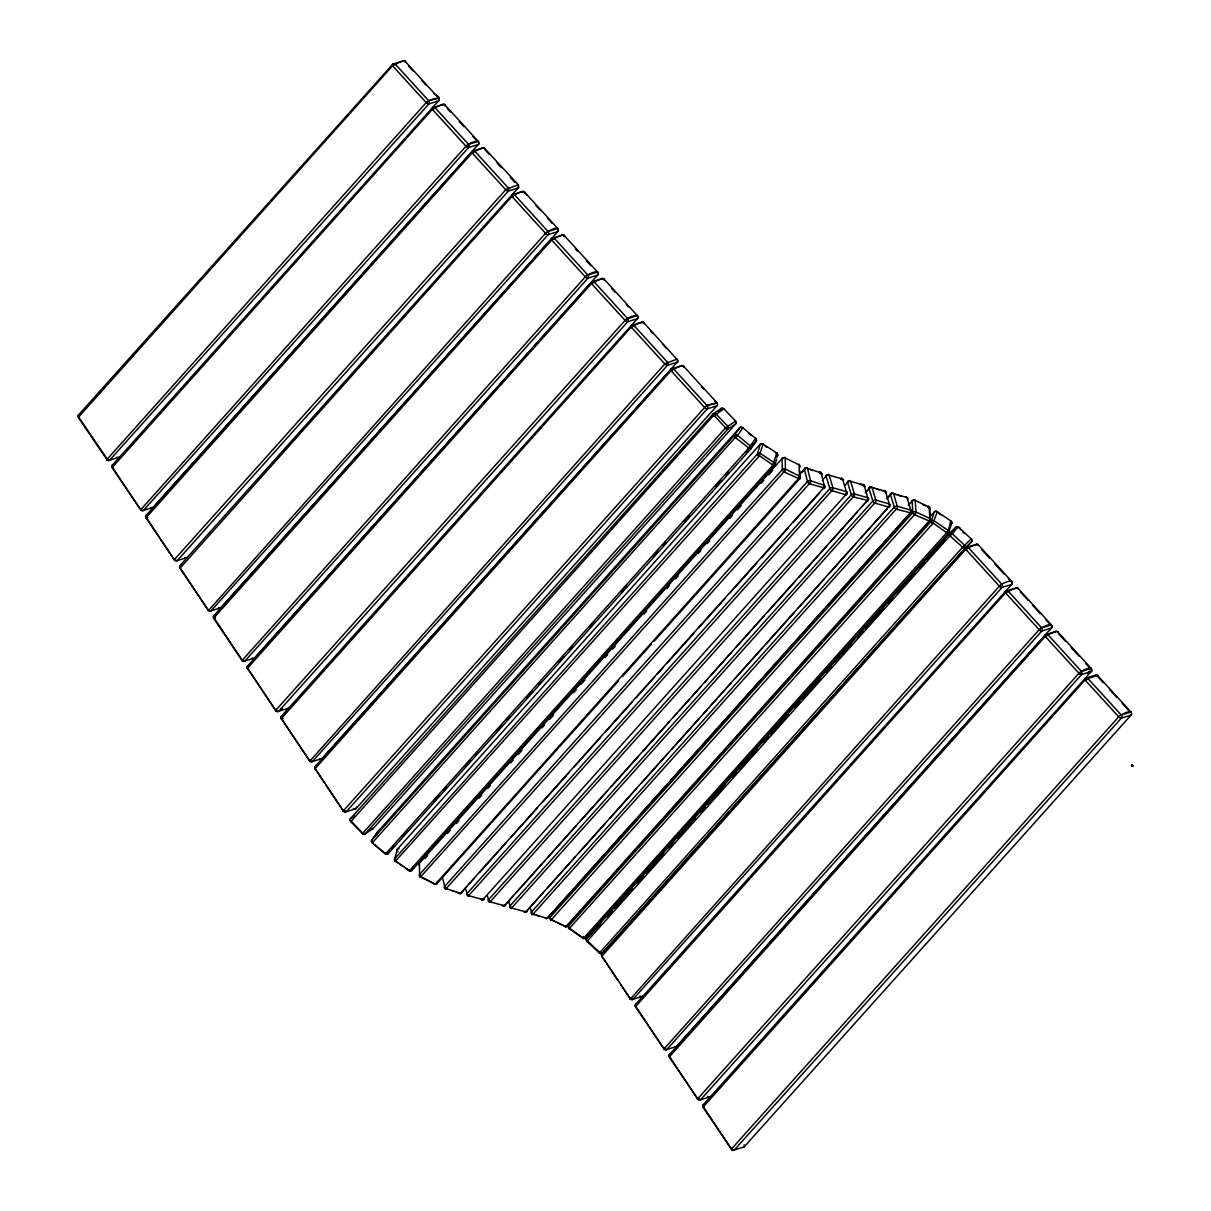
<?xml version="1.0" encoding="UTF-8"?>
<svg xmlns="http://www.w3.org/2000/svg" width="1211" height="1211" viewBox="0 0 1211 1211"><rect width="100%" height="100%" fill="white"/><g stroke="black" fill="none" stroke-linecap="round" stroke-linejoin="round"><path stroke-width="1.5" d="M713.748 415.222L350.766 821.663A2.24 1.862 56.3 0 1 350.479 818.651L713.249 413.784L721.045 408.591A2.24 1.862 56.3 0 1 723.83 408.803L723.618 409.5M392.985 65.333L78.261 417.417L107.083 459.847A2.24 1.786 72.7 0 0 109.671 460.15L119.359 457.137A2.24 1.226 41.9 0 0 119.813 456.714M432.766 108.884L112.063 467.643L139.825 508.529M472.547 152.45L145.789 518.066L147.909 517.642M512.314 196L179.803 568.428M552.095 239.551L213.378 618.518L215.513 618.094M591.876 283.102L247.453 668.275L257.11 682.822M631.642 326.667L280.982 718.956L283.102 718.547M671.424 370.218L315.057 768.728L324.715 783.275M966.166 548.855L601.806 956.281L605.818 962.427M1005.932 592.406L635.412 1006.765L664.218 1049.21A2.24 1.786 72.7 0 0 666.822 1049.513L676.495 1046.486A2.24 1.226 41.9 0 0 676.964 1046.062M1045.714 635.972L669.214 1056.991L698.02 1099.437A2.24 1.786 72.7 0 0 700.609 1099.739L710.297 1096.712A2.24 1.226 41.9 0 0 710.766 1096.288M1085.495 679.522L703.001 1107.217L731.822 1149.648A2.24 1.786 72.7 0 0 734.411 1149.95L744.099 1146.938L1131.029 715.111A2.24 1.226 41.9 0 0 1131.468 713.915M761.356 443.816A2.24 1.226 41.9 0 0 760.145 444.316L397.375 849.183L394.756 858.705A2.24 1.816 15.4 0 0 395.331 861.324L759.009 456.32L763.233 443.68L762.324 444.255M404.459 867.364L409.015 870.815L409.939 870.24L772.709 465.372L776.932 452.732L776.024 453.308A2.24 1.226 41.9 0 1 776.478 453.671M832.29 490.137L468.506 895.822M853.77 496.298L489.986 901.983M875.25 502.459L511.466 908.144M896.685 508.605L532.901 914.29M809.826 483.068L446.042 888.738M78.215 416.417L107.037 458.848L106.674 459.756L426.211 102.632C430.783 96.653 447.162 100.891 434.038 93.958M140.688 509.786L465.993 146.198C468.702 142.837 478.678 139.719 478.799 142.156M174.49 560.012L145.804 516.87M208.292 610.238L179.606 567.096M242.094 660.464L585.322 276.85C587.214 274.186 599.899 269.175 597.583 273.035A2.24 1.226 41.9 0 1 597.629 275.139L254.552 658.042L244.864 661.055A2.24 1.786 72.7 0 1 242.276 660.752L242.23 659.753A2.24 1.226 41.9 0 0 244.864 661.055L587.94 278.152L597.629 275.139A2.24 1.786 72.7 0 0 597.553 272.036L564.159 235.464A2.24 1.786 72.7 0 0 561.692 235.297L552.004 238.325L213.923 615.642A2.24 1.226 41.9 0 0 213.969 617.746L242.351 660.555M275.881 710.69L247.211 667.549M309.683 760.917L281.013 717.775M343.485 811.143L314.799 767.986M599.506 953.012L962.412 547.493L971.404 538.623L971.479 539.5M630.235 998.697L601.564 955.54M664.037 1048.923L1039.159 629.72C1041.203 627.026 1052.238 622.545 1051.678 625.512M697.839 1099.149L669.153 1055.992M731.641 1149.375L702.955 1106.218M385.522 853.937L748.428 448.433L755.861 438.185L755.876 438.972M915.001 514.16L551.217 919.8M569.579 922.964L568.564 926.052A2.24 1.832 18 0 0 569.125 928.701L932.758 523.652L937.42 511.769L936.391 511.314M784.38 471.291L420.595 876.915M315.284 769.273A2.24 1.786 72.7 0 1 315.314 766.321L671.333 368.992L681.021 365.964A2.24 1.786 72.7 0 1 683.488 366.131L716.882 402.703A2.24 1.786 72.7 0 1 716.957 405.806L707.269 408.818L346.27 811.733A2.24 1.226 41.9 0 1 343.636 810.431L343.667 811.431A2.24 1.786 72.7 0 0 346.27 811.733L355.943 808.706L716.957 405.806A2.24 1.226 41.9 0 0 717.472 405.019M583.445 938.434L946.366 532.991C949.515 530.236 950.484 518.808 950.983 521.305M409.787 870.815L395.437 860.87M759.206 455.548L773.557 465.493M932.97 522.895L947.229 533.128M412.981 867L412.103 870.179A2.24 1.816 15.4 0 1 409.03 870.376M776.629 458.954L774.873 465.312L412.103 870.179A2.24 1.226 41.9 0 1 409.939 870.24L410.12 870.845M777.053 457.38L777.492 455.79A2.24 1.816 15.4 0 0 776.917 453.171L763.233 444.119A2.24 1.816 15.4 0 0 760.145 444.316L757.526 453.837L394.756 858.705A2.24 1.226 41.9 0 0 396.239 861.188L395.422 861.142M735.773 436.899L372.201 842.947A2.24 1.877 35 0 1 371.732 840.116L377.015 832.578L739.785 427.695A2.24 1.877 35 0 1 742.767 427.74L755.664 438.488A2.24 1.877 35 0 1 756.133 441.334L750.85 448.872L388.08 853.74A2.24 1.877 35 0 1 385.113 853.71L374.35 844.748M583.248 936.481L582.718 938.449L583.596 937.859A2.24 1.226 41.9 0 0 585.821 937.859L948.591 532.991L951.604 523.742A2.24 1.226 41.9 0 0 951.346 522.501M586.321 936.315L585.821 937.859A2.24 1.832 18 0 1 582.748 938.025L569.125 928.701M435.218 884.363L798.155 478.981A2.24 0.848 -63.5 0 0 799.396 476.09L799.184 464.933A2.24 0.848 -63.5 0 0 798.533 464.343M950.393 535.217L586.79 941.598M565.809 926.748L928.746 521.366A2.24 0.923 -65.1 0 0 929.912 518.444L929.125 507L915.198 500.537A2.24 0.923 -65.1 0 0 913.836 500.415A2.24 1.226 41.9 0 0 912.08 501.066L908.311 505.29M393.257 65.409L392.939 66.211L426.211 102.632A2.24 1.226 41.9 0 0 428.845 103.934L438.533 100.922A2.24 1.226 41.9 0 0 438.972 99.726M433.023 108.96L432.721 109.762L465.993 146.198A2.24 1.226 41.9 0 0 468.612 147.5L478.3 144.472A2.24 1.226 41.9 0 0 478.829 143.7M472.805 152.525L472.502 153.313L505.759 189.749A2.24 1.226 41.9 0 0 508.393 191.05L518.081 188.038A2.24 1.226 41.9 0 0 518.036 185.919L518.459 184.95L484.612 148.363A2.24 1.786 72.7 0 0 482.129 148.196L472.457 151.208L146.319 515.19A2.24 1.786 72.7 0 0 145.88 517.127M512.571 196.076L512.268 196.878L545.54 233.299A2.24 1.226 41.9 0 0 548.174 234.601L557.847 231.589A2.24 1.226 41.9 0 0 557.802 229.484C560.133 225.624 547.433 230.62 545.54 233.299L208.474 610.526A2.24 1.786 72.7 0 0 211.062 610.828L220.75 607.816A2.24 1.226 41.9 0 0 221.219 607.377M552.352 239.627L552.049 240.429L585.322 276.85A2.24 1.226 41.9 0 0 587.94 278.152A2.24 1.786 72.7 0 0 587.865 275.048L554.471 238.476A2.24 1.786 72.7 0 0 552.004 238.325A2.24 1.226 41.9 0 0 552.049 240.429C553.942 237.856 566.672 232.436 564.311 236.614A2.24 1.226 41.9 0 0 563.842 236.1M592.134 283.177L591.831 283.979L625.088 320.415A2.24 1.226 41.9 0 0 627.722 321.717L637.41 318.69A2.24 1.226 41.9 0 0 637.667 317.04M631.9 326.743L631.597 327.545L664.869 363.966A2.24 1.226 41.9 0 0 667.503 365.268L677.176 362.256A2.24 1.226 41.9 0 0 677.63 361.045M671.681 370.294L671.378 371.096L704.651 407.517A2.24 1.226 41.9 0 0 707.269 408.818A2.24 1.786 72.7 0 0 707.194 405.715L673.8 369.143A2.24 1.786 72.7 0 0 671.333 368.992A2.24 1.226 41.9 0 0 671.378 371.096C673.271 368.522 685.986 363.103 683.64 367.266M714.051 415.297L726.131 428.467M966.423 548.931L966.121 549.733L999.378 586.154A2.24 1.226 41.9 0 0 1002.012 587.456L1011.7 584.444A2.24 1.226 41.9 0 0 1011.654 582.34L1008.324 578.691M1006.19 592.482L1005.887 593.284L1039.159 629.72A2.24 1.226 41.9 0 0 1041.793 631.022L1051.466 627.994A2.24 1.226 41.9 0 0 1051.723 626.344M1045.971 636.047L1045.668 636.835L1078.94 673.271A2.24 1.226 41.9 0 0 1081.559 674.572L1091.247 671.56A2.24 1.226 41.9 0 0 1091.701 670.349M1085.752 679.598L1085.45 680.4L1118.707 716.821A2.24 1.226 41.9 0 0 1121.341 718.123L1131.029 715.111A2.24 1.786 72.7 0 0 1130.938 712.007L1097.56 675.435A2.24 1.786 72.7 0 0 1095.077 675.269L1085.404 678.296A2.24 1.226 41.9 0 0 1085.45 680.4L1087.872 678.448L1097.893 675.39L1097.711 676.571L1103.251 682.641M485.051 149.044C485.308 146.107 474.576 150.679 472.502 153.313A2.24 1.226 41.9 0 1 472.457 151.208A2.24 1.786 72.7 0 1 474.924 151.375L508.317 187.947A2.24 1.786 72.7 0 1 508.393 191.05L177.26 560.602A2.24 1.786 72.7 0 1 174.672 560.299L174.641 559.3A2.24 1.226 41.9 0 0 177.26 560.602L186.948 557.59A2.24 1.226 41.9 0 0 187.417 557.166M637.607 316.207C638.182 313.24 627.147 317.721 625.088 320.415L276.032 709.979A2.24 1.226 41.9 0 0 278.666 711.281L288.354 708.268A2.24 1.226 41.9 0 0 288.808 707.83M978.67 545.45C979.018 542.543 968.164 547.084 966.121 549.733A2.24 1.226 41.9 0 1 966.075 547.629L967.68 547.13M1011.896 581.946C1012.472 578.994 1001.436 583.475 999.378 586.154L630.416 998.984A2.24 1.786 72.7 0 0 633.02 999.287L642.693 996.259A2.24 1.226 41.9 0 0 643.162 995.836M1091.459 669.062C1092.019 666.095 1080.984 670.576 1078.94 673.271L697.99 1098.438A2.24 1.226 41.9 0 0 700.609 1099.739L1081.559 674.572A2.24 1.786 72.7 0 0 1081.484 671.469L1048.09 634.897A2.24 1.786 72.7 0 0 1045.623 634.731L669.668 1054.312A2.24 1.786 72.7 0 0 669.229 1055.19M1131.225 712.613C1131.801 709.661 1120.765 714.127 1118.707 716.821L731.792 1148.649A2.24 1.226 41.9 0 0 734.411 1149.95L1121.341 718.123A2.24 1.786 72.7 0 0 1121.265 715.02L1087.872 678.448A2.24 1.786 72.7 0 0 1085.404 678.296M460.301 893.612L823.283 488.29A2.24 1.226 41.9 0 0 824.691 487.246L821.073 472.895L807.48 468.385A2.24 1.181 -71.6 0 0 805.815 468.142L805.391 467.855M546.978 918.513L909.976 513.192A2.24 1.226 41.9 0 0 911.262 512.041A2.24 1.408 -16.6 0 0 910.733 510.119L906.994 497.57A2.24 1.241 -73.9 0 0 905.586 496.994M482.568 900L846.852 493.528A2.24 1.226 41.9 0 1 845.566 494.678L832.139 490.833A2.24 1.226 41.9 0 1 829.853 488.639L826.084 476.074A2.24 1.226 41.9 0 1 827.37 474.924A2.24 1.256 -74 0 1 829.126 475.196L842.553 479.041A2.24 1.408 -16.7 0 1 843.477 480.192M504.048 906.161L867.046 500.854A2.24 1.226 41.9 0 0 868.332 499.689A2.24 1.408 -16.7 0 0 867.803 497.766L854.376 493.921A2.24 1.408 -16.7 0 0 851.333 494.799L488.563 899.682A2.24 1.408 -16.7 0 0 489.093 901.59L504.276 905.722A2.24 1.226 41.9 0 0 505.562 904.556M525.529 912.322L888.526 507.015A2.24 1.226 41.9 0 0 889.813 505.85A2.24 1.408 -16.7 0 0 889.283 503.927L885.513 491.378L872.087 487.518A2.24 1.256 -74 0 0 870.315 487.246L869.907 486.989M735.667 420.959L725.313 428.149L362.331 833.743A2.24 1.862 56.3 0 0 365.132 833.94L372.912 828.748L735.683 423.88A2.24 1.226 41.9 0 0 735.819 422.472M1018.315 589.227C1019.692 585.867 1007.84 590.635 1005.887 593.284A2.24 1.226 41.9 0 1 1005.841 591.18L1007.461 590.68M1058.096 632.778C1059.458 629.22 1047.621 634.246 1045.668 636.835A2.24 1.226 41.9 0 1 1045.623 634.731L1055.311 631.718M78.231 416.13A2.24 1.786 72.7 0 1 78.73 414.737L392.894 64.107A2.24 1.786 72.7 0 1 395.376 64.259L428.755 100.831A2.24 1.786 72.7 0 1 428.845 103.934L109.671 460.15A2.24 1.226 41.9 0 1 107.037 458.848L107.083 459.847M677.736 360.257L643.707 322.58A2.24 1.786 72.7 0 0 641.24 322.414L631.552 325.426A2.24 1.226 41.9 0 0 631.597 327.545C633.504 324.957 646.144 319.568 643.874 323.715M385.113 853.71L385.658 853.316A2.24 1.226 41.9 0 0 388.08 853.74L389.851 851.227M405.216 62.397C407.713 58.325 394.801 63.608 392.939 66.211A2.24 1.226 41.9 0 1 392.894 64.107L402.582 61.08A2.24 1.786 72.7 0 1 405.064 61.246L438.443 97.819A2.24 1.786 72.7 0 1 438.533 100.922L112.517 464.963A2.24 1.786 72.7 0 0 112.093 465.841M444.982 105.947C447.389 101.921 434.598 107.143 432.721 109.762A2.24 1.226 41.9 0 1 432.675 107.658L440.743 105.145M526.755 195.486C525.513 188.356 516.28 193.109 512.268 196.878A2.24 1.226 41.9 0 1 512.223 194.774L521.911 191.747A2.24 1.786 72.7 0 1 524.378 191.913L557.771 228.485A2.24 1.786 72.7 0 1 557.847 231.589L220.75 607.816A2.24 1.786 72.7 0 1 218.54 607.907M391.607 848.714L392.485 847.458M714.687 401.265C723.073 404.686 707.391 402.446 704.651 407.517L343.046 811.188L345.165 810.764M112.017 466.644L140.87 510.073A2.24 1.786 72.7 0 0 143.473 510.376L153.146 507.364A2.24 1.226 41.9 0 0 153.615 506.94M174.762 560.118L174.641 559.3L174.672 560.299M208.564 610.344L208.443 609.527A2.24 1.226 41.9 0 0 211.062 610.828L548.174 234.601A2.24 1.786 72.7 0 0 548.083 231.498L514.705 194.926A2.24 1.786 72.7 0 0 512.223 194.774M242.23 659.753L242.276 660.752M276.153 710.781L276.032 709.979L276.078 710.978A2.24 1.786 72.7 0 0 278.666 711.281L627.722 321.717A2.24 1.786 72.7 0 0 627.646 318.599L594.253 282.042A2.24 1.786 72.7 0 0 591.785 281.875L247.725 665.868A2.24 1.786 72.7 0 0 247.695 668.82M631.552 325.426A2.24 1.786 72.7 0 1 634.034 325.592L667.412 362.165A2.24 1.786 72.7 0 1 667.503 365.268L312.468 761.507A2.24 1.226 41.9 0 1 309.834 760.205L309.865 761.204A2.24 1.786 72.7 0 0 312.468 761.507L322.141 758.495A2.24 1.226 41.9 0 0 322.61 758.056M630.507 998.787L630.386 997.985A2.24 1.226 41.9 0 0 633.02 999.287L1002.012 587.456A2.24 1.786 72.7 0 0 1001.936 584.353L968.543 547.781A2.24 1.786 72.7 0 0 966.075 547.629L603.305 952.482M635.366 1005.766L664.218 1049.21M698.111 1099.24L697.99 1098.438L698.02 1099.437M731.898 1149.466L731.792 1148.649L731.822 1149.648M106.629 459.332L107.158 459.665M140.96 509.892L140.839 509.074A2.24 1.226 41.9 0 0 143.473 510.376L468.612 147.5A2.24 1.786 72.7 0 0 468.536 144.381L435.143 107.824A2.24 1.786 72.7 0 0 432.675 107.658M174.641 559.3L506.107 189.34L517.99 184.92A2.24 1.786 72.7 0 1 518.081 188.038L180.121 565.416A2.24 1.786 72.7 0 0 179.833 567.883M309.955 761.008L665.202 363.557L677.1 359.137A2.24 1.786 72.7 0 1 677.176 362.256L322.141 758.495A2.24 1.786 72.7 0 1 319.946 758.586M343.228 810.901L343.757 811.234M664.309 1049.014L664.188 1048.211A2.24 1.226 41.9 0 0 666.822 1049.513L1041.793 631.022A2.24 1.786 72.7 0 0 1041.702 627.904L1008.324 591.346A2.24 1.786 72.7 0 0 1005.841 591.18M718.517 411.407L721.045 408.591A2.24 1.226 41.9 0 1 722.71 408.788M402.188 836.362L407.214 830.746M433.674 801.213L438.715 795.597M443.756 789.966L446.269 787.165M465.16 766.079L470.201 760.447M475.242 754.831L477.755 752.016M496.646 730.929L501.687 725.298M506.728 719.682L509.256 716.867M526.891 697.188L531.917 691.572M538.214 684.533L540.742 681.717M558.377 662.039L563.418 656.423M569.715 649.384L572.228 646.583M589.863 626.904L594.904 621.273M621.349 591.755L626.39 586.124M652.85 556.606L657.891 550.99M662.917 545.359L665.444 542.543M684.336 521.457L689.377 515.841M715.822 486.322L720.863 480.691M725.904 475.075L728.416 472.26M746.052 452.581L756.133 441.334A2.24 1.226 41.9 0 0 756.133 440.199M424.97 858.554L427.483 855.738M447.631 833.259L450.159 830.443M456.456 823.419L458.969 820.604M479.132 798.11L481.645 795.294M487.942 788.27L490.47 785.455M510.618 762.96L513.131 760.145M518.172 754.529L521.956 750.305M542.104 727.811L544.632 725.011M549.673 719.379L553.442 715.171M573.605 692.677L576.118 689.861M581.159 684.23L584.943 680.022M605.091 657.528L607.604 654.712M612.645 649.096L615.173 646.28M644.146 613.947L646.659 611.131M666.807 588.637L669.335 585.836M675.632 578.797L678.145 575.997M698.308 553.503L700.821 550.687M707.118 543.663L709.646 540.848M729.794 518.353L732.307 515.538M737.348 509.922L741.132 505.698M761.28 483.204L763.808 480.389M768.834 474.773L772.618 470.549M799.366 474.818L804.407 469.187A2.24 1.226 41.9 0 1 805.815 468.142L805.693 467.734M802.03 472.366L805.815 468.142M558.15 748.322L437.216 883.288A2.24 1.226 41.9 0 1 435.385 883.848A2.24 0.848 -63.5 0 1 434.113 883.758L420.156 876.825A2.24 1.68 -1.1 0 1 419.566 874.493L419.354 863.337A2.24 1.226 41.9 0 1 419.596 862.716M559.406 746.93L618.609 680.854M622.378 676.631L651.351 644.297M653.879 641.482L799.987 478.421L799.85 470.973M822.299 480.298L826.084 476.074A2.24 1.408 -16.7 0 1 829.126 475.196L832.896 487.761A2.24 1.256 -74 0 1 832.139 490.833L831.957 490.183M458.999 893.294A2.24 1.181 -71.6 0 0 460.513 893.158A2.24 1.226 41.9 0 0 461.921 892.113L466.962 886.497M469.474 883.682L474.515 878.066M479.556 872.435L506.001 842.917M511.042 837.285L537.502 807.767M542.528 802.151L568.988 772.618M574.029 767.002L600.474 737.484M605.515 731.853L631.975 702.335M635.745 698.111L654.636 677.025M657.164 674.224L663.461 667.185M667.231 662.977L693.691 633.444M698.732 627.828L725.177 598.31M730.218 592.679L756.663 563.16M761.704 557.529L788.164 528.011M793.205 522.395L819.65 492.877M845.066 485.308L848.85 481.085A2.24 1.256 -74 0 1 850.606 481.357L864.033 485.202L868.332 499.689L862.035 506.713M865.26 492.62L869.029 488.411A2.24 1.226 41.9 0 1 870.315 487.246L870.209 486.852M866.546 491.469L870.315 487.246M506.819 903.149L513.116 896.125M516.9 891.902L544.617 860.976M548.386 856.752L576.103 825.826M579.872 821.618L607.589 790.692M611.373 786.469L637.819 756.951M642.859 751.32L669.32 721.801M673.089 717.578L676.873 713.37M679.386 710.554L700.806 686.652M704.575 682.444L708.359 678.221M710.887 675.405L732.292 651.518M736.076 647.295L763.778 616.369M767.562 612.145L795.279 581.219M799.048 577.011L826.765 546.07M830.549 541.862L856.994 512.344M543.421 892.446L527.042 910.717A2.24 1.226 41.9 0 1 525.756 911.883L510.573 907.75A2.24 1.408 -16.7 0 1 510.043 905.843L872.813 500.976A2.24 1.408 -16.7 0 1 875.856 500.082L889.283 503.927A2.24 1.256 -74 0 1 888.526 507.015L875.099 503.155A2.24 1.226 41.9 0 1 872.813 500.976L869.029 488.411A2.24 1.408 -16.7 0 1 872.087 487.518L875.856 500.082A2.24 1.256 -74 0 1 875.099 503.155L874.917 502.52M886.74 498.781L890.509 494.572A2.24 1.226 41.9 0 1 891.811 493.407A2.24 1.241 -73.9 0 1 893.567 493.679L906.994 497.57A2.24 1.408 -16.6 0 1 907.539 499.492M888.026 497.63L891.705 493.013M547.19 888.223L574.907 857.297M578.691 853.089L605.137 823.556M610.177 817.94L636.623 788.422M641.663 782.79L668.124 753.272M671.893 749.049L699.61 718.123M703.394 713.915L707.163 709.691M708.42 708.284L731.096 682.974M734.88 678.765L762.597 647.84M766.366 643.616L794.083 612.69M797.852 608.467L824.313 578.949M829.353 573.333L855.799 543.8M860.839 538.184L887.3 508.665M548.492 916.909A2.24 1.408 -16.6 0 1 545.45 917.802A2.24 1.241 -73.9 0 0 547.205 918.074A2.24 1.226 41.9 0 0 548.492 916.909L573.681 888.798M577.465 884.575L603.911 855.057M608.951 849.441L635.412 819.908M640.452 814.292L666.898 784.773M670.682 780.55L698.384 749.624M702.168 745.401L729.885 714.475M733.654 710.267L761.371 679.341M765.14 675.117L792.857 644.191M796.641 639.968L824.343 609.042M828.127 604.819L854.588 575.301M858.357 571.092L886.074 540.167M889.843 535.943L893.627 531.72M896.155 528.919L911.262 512.041M929.306 517.551L934.347 511.92A2.24 1.226 41.9 0 1 936.088 511.647M557.665 922.873L564.629 926.112A2.24 0.923 -65.1 0 0 565.976 926.233A2.24 1.226 41.9 0 0 567.732 925.567L570.26 922.767M572.773 919.951L601.746 887.618M604.259 884.802L663.461 818.727M665.989 815.926L694.963 783.593M697.475 780.777L726.449 748.443M728.961 745.628L757.935 713.294M760.463 710.479L789.421 678.145M791.949 675.344L820.922 643.011M823.435 640.195L914.123 538.971M916.651 536.17L930.502 520.7A2.24 1.65 -3.9 0 0 929.912 518.444L915.985 511.965A2.24 1.65 -3.9 0 0 912.867 512.51L550.097 917.378A2.24 1.65 -3.9 0 0 550.263 919.376M600.747 923.675L590.983 934.241M607.044 916.651L612.085 911.02M614.598 908.205L632.233 888.526M637.274 882.91L643.571 875.871M646.084 873.07L663.719 853.392M668.76 847.761L673.8 842.145M677.585 837.921L695.22 818.242M700.261 812.611L705.286 806.995M707.814 804.18L725.45 784.501M731.747 777.477L736.788 771.846M739.3 769.03L756.936 749.352M763.233 742.328L768.274 736.697M770.786 733.896L788.422 714.202M794.719 707.179L799.76 701.563M802.287 698.747L819.923 679.068M826.22 672.029L831.261 666.413M835.03 662.19L851.409 643.919M857.706 636.895L862.747 631.264M865.26 628.448L882.895 608.77M887.935 603.154L892.976 597.523M896.761 593.314L914.396 573.636M919.421 568.004L924.462 562.388M926.99 559.573L944.625 539.894M950.923 532.855L955.963 527.239A2.24 1.226 41.9 0 1 957.538 527.269M586.972 941.416L599.263 952.906A2.24 1.877 45.9 0 0 602.155 953.042L964.925 548.174A2.24 1.877 45.9 0 0 964.546 545.238L952.255 533.748A2.24 1.877 45.9 0 0 949.363 533.612L586.593 938.495A2.24 1.877 45.9 0 0 586.593 940.977M615.052 939.63L620.093 934.014M625.118 928.383L631.415 921.359M636.456 915.728L641.497 910.112M646.538 904.481L651.579 898.865M656.619 893.234L661.66 887.618M669.214 879.186L672.983 874.963M676.767 870.739L683.065 863.715M688.105 858.099L693.146 852.468M699.443 845.445L704.484 839.813M708.253 835.605L713.294 829.974M719.591 822.95L724.632 817.319M730.929 810.295L735.97 804.679M739.754 800.456L744.795 794.825M751.092 787.801L756.118 782.185M761.159 776.554L767.456 769.53M771.24 765.307L776.281 759.691M782.578 752.652L787.619 747.036M792.66 741.404L797.686 735.788M802.726 730.172L807.767 724.541M814.064 717.517L819.105 711.886M824.146 706.27L829.187 700.639M834.228 695.023L839.253 689.392M844.294 683.776L849.335 678.145M855.632 671.121L860.673 665.505M865.714 659.874L870.754 654.258M875.795 648.627L880.821 643.011M887.133 635.972L892.159 630.356M895.943 626.132L902.24 619.109M907.281 613.477L911.066 609.269M918.619 600.838L923.66 595.207M927.429 590.998L932.47 585.367M938.767 578.343L943.808 572.712M950.105 565.688L955.146 560.057M958.93 555.849L963.956 550.218M966.484 547.417L971.525 541.786A2.24 1.226 41.9 0 0 971.661 540.742M1087.463 673.619L1089.961 670.833M703.197 1104.932A2.24 1.786 72.7 0 1 703.47 1104.538L1091.247 671.56A2.24 1.786 72.7 0 0 1091.172 668.442L1057.778 631.885A2.24 1.786 72.7 0 0 1055.523 631.506M140.839 509.074L140.87 510.073M208.443 609.527L208.474 610.526M276.032 709.979L276.078 710.978M309.834 760.205L309.471 761.113M630.386 997.985L629.871 998.848L631.93 998.318M664.188 1048.211L664.112 1049.059M697.99 1098.438L697.475 1099.3L699.519 1098.771M731.792 1148.649L731.701 1149.496M966.03 547.1L971.525 541.786A2.24 1.877 45.9 0 0 971.131 538.85L958.855 527.36A2.24 1.877 45.9 0 0 955.963 527.239L949.363 533.612A2.24 1.226 41.9 0 0 950.12 536.004L963.245 547.75M589.893 935.301L586.593 938.495A2.24 1.226 41.9 0 0 587.35 940.871L599.642 952.361A2.24 1.226 41.9 0 0 602.155 953.042M604.35 950.907L608.755 946.654A2.24 1.226 41.9 0 0 608.966 946.033M599.263 952.906L599.808 953.087M354.369 816.063L350.479 818.651A2.24 1.226 41.9 0 0 350.978 820.952L362.543 833.032A2.24 1.226 41.9 0 0 365.132 833.94L727.902 429.072L735.683 423.88A2.24 1.862 56.3 0 0 735.395 420.868L723.83 408.803L713.748 416.084A2.24 1.226 41.9 0 1 713.249 413.784A2.24 1.862 56.3 0 1 716.049 413.995L727.614 426.06A2.24 1.862 56.3 0 1 727.902 429.072A2.24 1.226 41.9 0 1 725.313 428.149L726.146 428.164M1132.875 765.791L1131.967 764.898L1133.102 765.973M841.539 478.481L840.782 478.769A2.24 1.256 -74 0 1 842.553 479.041L846.322 491.605A2.24 1.256 -74 0 1 845.566 494.678L846.353 494.315M867.833 500.476L853.619 496.994A2.24 1.226 41.9 0 1 851.333 494.799L847.564 482.25A2.24 1.226 41.9 0 1 848.85 481.085L848.744 480.691M889.313 506.637L888.526 507.015L889.298 506.864M910.763 512.828L896.534 509.301A2.24 1.226 41.9 0 1 894.248 507.121L890.509 494.572A2.24 1.408 -16.6 0 1 893.567 493.679L897.29 506.228A2.24 1.241 -73.9 0 1 896.534 509.301L896.352 508.665M824.085 487.942L809.675 483.779A2.24 1.226 41.9 0 1 807.449 481.524L804.407 469.187A2.24 1.468 -13.9 0 1 807.48 468.385L810.522 480.722A2.24 1.181 -71.6 0 1 809.675 483.779L809.493 483.113M863.019 484.642L860.037 484.294M884.499 490.803L881.517 490.455M820.15 472.381L819.423 472.653A2.24 1.226 41.9 0 1 819.892 472.865M928.489 506.622L927.762 506.879A2.24 0.923 -65.1 0 1 929.125 507A2.24 1.65 -3.9 0 1 929.715 509.271L930.245 516.885M776.705 453.081L776.826 453.353M929.594 521.108L914.835 514.887A2.24 1.226 41.9 0 1 912.867 512.51L912.08 501.066A2.24 1.65 -3.9 0 1 915.198 500.537L915.985 511.965A2.24 0.923 -65.1 0 1 914.835 514.887L914.653 514.16M428.755 100.831L438.443 97.819M468.536 144.381L478.224 141.369A2.24 1.786 72.7 0 1 478.3 144.472L153.146 507.364A2.24 1.786 72.7 0 1 150.951 507.454M548.083 231.498L557.771 228.485M80.335 414.238L78.73 414.737A2.24 1.226 41.9 0 0 78.776 416.841L78.17 416.735M587.865 275.048L597.553 272.036M299.389 745.643L281.497 719.046A2.24 1.786 72.7 0 1 281.527 716.095L637.41 318.69A2.24 1.786 72.7 0 0 637.319 315.587L603.941 279.014A2.24 1.786 72.7 0 0 601.458 278.863L591.785 281.875A2.24 1.226 41.9 0 0 591.831 283.979C593.708 281.406 606.439 275.987 604.092 280.165A2.24 1.226 41.9 0 0 603.623 279.65M627.646 318.599L637.319 315.587M147.939 514.69L146.319 515.19A2.24 1.226 41.9 0 0 146.364 517.294L145.759 517.188M181.741 564.916L180.121 565.416A2.24 1.226 41.9 0 0 180.167 567.52L179.561 567.414M707.194 405.715L716.882 402.703M213.923 615.642L215.543 615.143M249.33 665.354L247.725 665.868A2.24 1.226 41.9 0 0 247.771 667.972L247.165 667.851M280.801 709.313L282.42 708.813M283.132 715.58L281.527 716.095A2.24 1.226 41.9 0 0 281.573 718.199L280.967 718.078M969.3 546.615L975.748 544.602A2.24 1.786 72.7 0 1 978.231 544.768L1011.609 581.341A2.24 1.786 72.7 0 1 1011.7 584.444L635.866 1004.086A2.24 1.786 72.7 0 0 635.836 1007.052M316.934 765.806L315.314 766.321A2.24 1.226 41.9 0 0 315.36 768.425L314.769 768.304M1009.081 590.181L1015.529 588.168A2.24 1.786 72.7 0 1 1017.997 588.319L1051.39 624.891A2.24 1.786 72.7 0 1 1051.466 627.994L676.495 1046.486A2.24 1.786 72.7 0 1 675.693 1046.97M1041.702 627.904L1051.39 624.891M1081.484 671.469L1091.172 668.442M1121.265 715.02L1130.938 712.007M637.486 1003.586L635.866 1004.086A2.24 1.226 41.9 0 0 635.911 1006.205L635.321 1006.084M671.288 1053.812L669.668 1054.312A2.24 1.226 41.9 0 0 669.713 1056.431L669.108 1056.31M799.003 478.739L784.213 472.033A2.24 1.226 41.9 0 1 782.336 469.626L782.124 458.469A2.24 1.226 41.9 0 1 783.956 457.909A2.24 0.848 -63.5 0 1 785.243 457.985L799.184 464.933A2.24 1.68 -1.1 0 1 799.79 467.264M845.566 494.678L846.338 494.527M867.818 500.703L867.046 500.854A2.24 1.256 -74 0 0 867.803 497.766M910.748 513.055L909.976 513.192A2.24 1.241 -73.9 0 0 910.733 510.119L897.29 506.228A2.24 1.408 -16.6 0 0 894.248 507.121L531.478 911.989A2.24 1.408 -16.6 0 0 532.007 913.911L534.248 914.562M773.572 465.221L772.709 465.372A2.24 1.226 41.9 0 0 774.873 465.312A2.24 1.816 15.4 0 0 774.313 462.693L760.614 453.641A2.24 1.816 15.4 0 0 757.526 453.837A2.24 1.226 41.9 0 0 759.009 456.32L758.873 455.518M947.229 532.84L946.366 532.991A2.24 1.226 41.9 0 0 948.591 532.991A2.24 1.832 18 0 0 948.031 530.342L934.408 521.018A2.24 1.832 18 0 0 931.335 521.184L568.564 926.052A2.24 1.226 41.9 0 0 569.987 928.534L583.778 938.48M824.07 488.169L823.283 488.29A2.24 1.181 -71.6 0 0 824.131 485.248L810.522 480.722A2.24 1.468 -13.9 0 0 807.449 481.524L444.679 886.407A2.24 1.468 -13.9 0 0 445.239 888.405L447.51 889.162M841.645 478.663L840.782 478.769A2.24 1.226 41.9 0 1 841.267 478.966M863.125 484.824L862.262 484.93A2.24 1.256 -74 0 1 864.033 485.202A2.24 1.408 -16.7 0 1 864.563 487.125A2.24 1.226 41.9 0 0 864.064 486.216M884.605 490.985L883.742 491.106A2.24 1.256 -74 0 1 885.513 491.378A2.24 1.408 -16.7 0 1 886.043 493.286A2.24 1.226 41.9 0 0 885.846 492.832M820.271 472.562L819.423 472.653A2.24 1.181 -71.6 0 1 821.073 472.895A2.24 1.468 -13.9 0 1 821.633 474.909M749.291 448.373L735.531 437.686A2.24 1.226 41.9 0 1 734.502 435.233L739.785 427.695A2.24 1.226 41.9 0 1 742.207 428.134C745.386 424.122 735.985 438.927 735.455 436.838M963.26 547.463L962.412 547.493A2.24 1.226 41.9 0 0 964.925 548.174M929.579 521.351L928.746 521.366A2.24 1.226 41.9 0 0 930.502 520.7M799.003 478.981L798.155 478.981A2.24 1.226 41.9 0 0 799.987 478.421A2.24 1.68 -1.1 0 0 799.396 476.09L785.439 469.141A2.24 1.68 -1.1 0 0 782.336 469.626L419.566 874.493A2.24 1.226 41.9 0 0 421.443 876.9L435.551 884.363M569.185 928.474L569.987 928.534L569.185 928.201M427.014 102.693L426.211 102.632L426.968 103.011M466.795 146.243L465.993 146.198L466.75 146.561M506.561 189.794L505.759 189.749L506.516 190.112M546.343 233.36L545.54 233.299L546.297 233.662M586.124 276.91L585.322 276.85L586.079 277.228M625.89 320.461L625.088 320.415L625.845 320.779M665.672 364.011L664.869 363.966L665.626 364.329M705.438 407.577L704.651 407.517L705.392 407.88M1000.18 586.215L999.378 586.154L1000.135 586.533M1039.961 629.765L1039.159 629.72L1039.916 630.083M1079.743 673.316L1078.94 673.271L1079.697 673.634M1119.509 716.882L1118.707 716.821L1119.464 717.184M1132.557 765.746L1131.967 764.883M372.004 842.462L385.84 853.997M468.521 895.595L469.368 895.701A2.24 1.226 41.9 0 1 467.083 893.521L465.826 889.328M490.001 901.756L490.849 901.862A2.24 1.226 41.9 0 1 488.563 899.682L487.306 895.489M511.481 907.932L512.329 908.023A2.24 1.226 41.9 0 1 510.043 905.843M532.916 914.078L547.311 918.468M446.057 888.511L460.634 893.582M601.519 955.857L602.124 955.979A2.24 1.226 41.9 0 1 602.079 953.859A2.24 1.786 72.7 0 0 602.049 956.826M702.91 1106.536L703.515 1106.642A2.24 1.226 41.9 0 1 703.47 1104.538M551.217 919.543L566.142 926.733M749.276 448.66L748.428 448.433A2.24 1.226 41.9 0 0 750.85 448.872A2.24 1.877 35 0 0 750.396 446.026L737.484 435.279A2.24 1.877 35 0 0 734.502 435.233L371.732 840.116A2.24 1.226 41.9 0 0 372.761 842.553L372.019 842.175M420.611 876.673L421.443 876.9A2.24 0.848 -63.5 0 1 420.156 876.825M872.556 487.882L874.796 488.533M877.036 489.168L879.277 489.819M847.125 493.149A2.24 1.408 -16.7 0 0 846.322 491.605L832.896 487.761A2.24 1.408 -16.7 0 0 829.853 488.639L467.083 893.521A2.24 1.408 -16.7 0 0 467.613 895.429L482.795 899.561A2.24 1.226 41.9 0 0 484.082 898.395A2.24 1.408 -16.7 0 1 483.704 898.744M894.051 494.058L896.291 494.709M898.532 495.36L900.757 496.01M536.488 915.198L538.728 915.849M810.341 469.656L812.611 470.398M452.051 890.66L454.307 891.417M456.577 892.159L458.848 892.916M923.115 504.73L925.431 505.804M555.334 921.798L550.702 919.633A2.24 0.923 -65.1 0 0 552.065 919.77A2.24 1.226 41.9 0 1 550.097 917.378L549.976 915.471M1132.24 766.487L1131.483 765.428L1132.118 766.321M764.61 445.769L766.881 447.268M395.331 861.324L397.617 862.837M399.887 864.336L402.173 865.85M938.843 513.494L941.114 515.038M748.67 433.508L750.82 435.309M960.52 529.828C958.93 521.669 952.24 536.534 950.09 535.141M962.563 531.75L964.622 533.657M350.766 821.663L362.694 833.789M981.712 549.552L989.478 558.059M995.018 564.129L1003.889 573.832M1020.373 591.891L1028.139 600.399M1032.574 605.258L1040.34 613.75M1045.88 619.82L1051.42 625.89M1059.05 634.231L1065.695 641.527M1071.235 647.597L1079.001 656.09M1085.661 663.371L1091.202 669.441M1109.912 689.937L1116.557 697.218M1122.113 703.288L1129.863 711.796M408.546 66.03L412.981 70.889M421.852 80.607L426.287 85.466M447.207 108.369L450.537 112.017M459.408 121.736L463.843 126.58M472.714 136.298L477.149 141.157M484.763 149.498L489.199 154.357M496.964 162.849L501.399 167.708M510.27 177.427L514.705 182.286M535.625 205.189L540.061 210.048M547.826 218.555L552.261 223.414M575.407 248.755L577.617 251.177M586.487 260.895L590.923 265.754M611.858 288.657L615.188 292.305M626.269 304.445L628.494 306.883M650.519 330.997L652.744 333.434M662.72 344.363L666.05 347.996M701.381 386.703L703.606 389.125M478.224 141.369L444.831 104.797A2.24 1.786 72.7 0 0 442.363 104.646A2.24 1.226 41.9 0 1 443.377 104.736M630.416 998.984L620.895 984.831M309.865 761.204L305.051 754.044M343.667 811.431L325.653 784.667M606.756 963.82L610.526 969.421M611.464 970.828L618.064 980.622M169.858 553.155L146.289 518.141A2.24 1.786 72.7 0 1 146.031 517.657M170.796 554.547L174.566 560.148M180.091 568.368L207.414 608.982M242.155 660.6L213.893 618.594A2.24 1.786 72.7 0 1 213.651 616.036M258.064 684.215L261.833 689.816M262.772 691.224L275.957 710.827M300.343 747.051L304.112 752.652M508.681 901.468L510.573 907.75A2.24 1.256 -74 0 0 512.329 908.023M488.457 899.501L489.093 901.59A2.24 1.256 -74 0 0 490.849 901.862M530.146 907.629L531.478 911.989A2.24 1.226 41.9 0 0 533.763 914.184A2.24 1.241 -73.9 0 1 532.007 913.911M853.437 496.343L853.619 496.994A2.24 1.256 -74 0 0 854.376 493.921L850.606 481.357A2.24 1.408 -16.7 0 0 847.564 482.25M525.862 912.277L525.756 911.883A2.24 1.256 -74 0 1 524 911.611A2.24 1.408 -16.7 0 0 527.042 910.717M504.381 906.116L504.276 905.722A2.24 1.256 -74 0 1 502.52 905.45A2.24 1.408 -16.7 0 0 504.699 905.192M482.901 899.94L482.795 899.561A2.24 1.256 -74 0 1 481.039 899.289A2.24 1.408 -16.7 0 0 482.674 899.228M442.651 878.172L444.679 886.407A2.24 1.226 41.9 0 0 446.904 888.647A2.24 1.181 -71.6 0 1 445.239 888.405M784.047 471.291L784.213 472.033A2.24 0.848 -63.5 0 0 785.439 469.141L785.243 457.985A2.24 1.68 -1.1 0 0 782.124 458.469L419.354 863.337A2.24 1.68 -1.1 0 0 419.521 865.381M932.637 522.849L932.758 523.652A2.24 1.226 41.9 0 1 931.335 521.184L934.347 511.92A2.24 1.832 18 0 1 937.42 511.769L951.044 521.093A2.24 1.832 18 0 1 951.604 523.742M437.186 881.426L437.216 883.288A2.24 1.68 -1.1 0 1 434.113 883.758M567.732 925.567A2.24 1.65 -3.9 0 1 564.629 926.112M928.247 507.152A2.24 1.226 41.9 0 1 929.094 507.939M929.412 508.393A2.24 1.226 41.9 0 1 929.715 509.271M521.911 191.747A2.24 1.226 41.9 0 1 523.213 191.959M523.788 192.322A2.24 1.226 41.9 0 1 524.545 193.049M397.95 851.802A2.24 1.816 15.4 0 1 397.375 849.183A2.24 1.226 41.9 0 1 399.07 848.85M776.887 454.08A2.24 1.226 41.9 0 1 777.492 455.79M353.355 808.403A2.24 1.786 72.7 0 0 355.943 808.706A2.24 1.226 41.9 0 0 356.201 807.056M681.021 365.964A2.24 1.226 41.9 0 1 682.61 366.343M119.359 457.137A2.24 1.786 72.7 0 1 117.149 457.228M78.7 417.689A2.24 1.786 72.7 0 1 78.443 417.205M402.582 61.08A2.24 1.226 41.9 0 1 403.596 61.171M744.054 1144.834A2.24 1.226 41.9 0 1 744.099 1146.938A2.24 1.786 72.7 0 1 742.812 1147.438M1096.682 675.647A2.24 1.226 41.9 0 1 1097.484 676.313M252.342 658.133A2.24 1.786 72.7 0 0 254.552 658.042A2.24 1.226 41.9 0 0 255.021 657.603M561.692 235.297A2.24 1.226 41.9 0 1 562.994 235.524M642.693 996.259A2.24 1.786 72.7 0 1 640.104 995.957M975.748 544.602A2.24 1.226 41.9 0 1 976.762 544.693M884.711 491.575A2.24 1.226 41.9 0 1 885.544 492.377M112.502 467.915A2.24 1.786 72.7 0 1 112.078 466.901L112.578 467.068A2.24 1.226 41.9 0 1 112.517 464.963M373.2 827.779A2.24 1.226 41.9 0 1 372.912 828.748A2.24 1.862 56.3 0 1 370.566 828.914M608.755 946.654A2.24 1.877 45.9 0 1 607.907 947.153M288.354 708.268A2.24 1.786 72.7 0 1 286.598 708.632M601.458 278.863A2.24 1.226 41.9 0 1 602.775 279.075M820.377 473.183A2.24 1.226 41.9 0 1 821.194 474.001M824.131 485.248A2.24 1.468 -13.9 0 1 824.691 487.246M461.921 892.113A2.24 1.468 -13.9 0 1 461.043 892.734M675.223 1046.985A2.24 1.786 72.7 0 1 674.739 1046.849M1015.529 588.168A2.24 1.226 41.9 0 1 1016.544 588.258M185.677 558.074A2.24 1.786 72.7 0 1 184.753 557.681M186.948 557.59A2.24 1.786 72.7 0 1 186.146 558.059M482.129 148.196A2.24 1.226 41.9 0 1 483.144 148.287M378.483 832.426A2.24 1.226 41.9 0 0 377.015 832.578A2.24 1.877 35 0 0 377.075 834.985M393.484 845.899A2.24 1.226 41.9 0 1 393.363 846.201A2.24 1.877 35 0 1 392.985 846.519M641.24 322.414A2.24 1.226 41.9 0 1 642.829 322.792M469.368 895.701A2.24 1.256 -74 0 1 467.613 895.429M842.205 479.632A2.24 1.226 41.9 0 1 842.584 480.056M710.297 1096.712A2.24 1.786 72.7 0 1 707.708 1096.409M669.638 1057.279A2.24 1.786 72.7 0 1 669.38 1056.794"/></g></svg>
